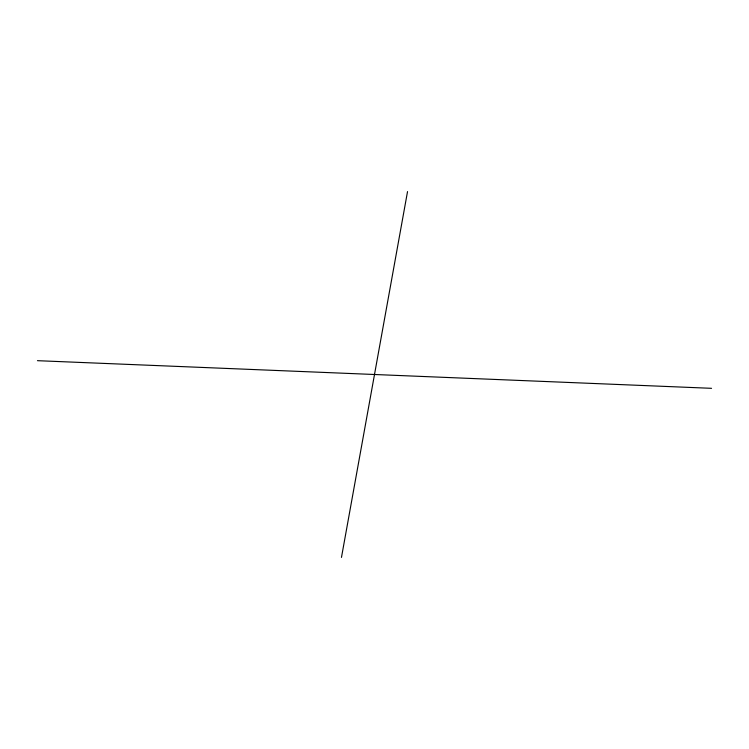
<?xml version="1.0" encoding="UTF-8"?>
<svg xmlns="http://www.w3.org/2000/svg" width="749" height="749" viewBox="0 0 749 749"><rect width="100%" height="100%" fill="white"/><g stroke="black" fill="none" stroke-linecap="round" stroke-linejoin="round"><path stroke-width="1.12" d="M341.469 557.415L407.531 191.585M37.45 360.681L711.55 388.319"/></g></svg>
